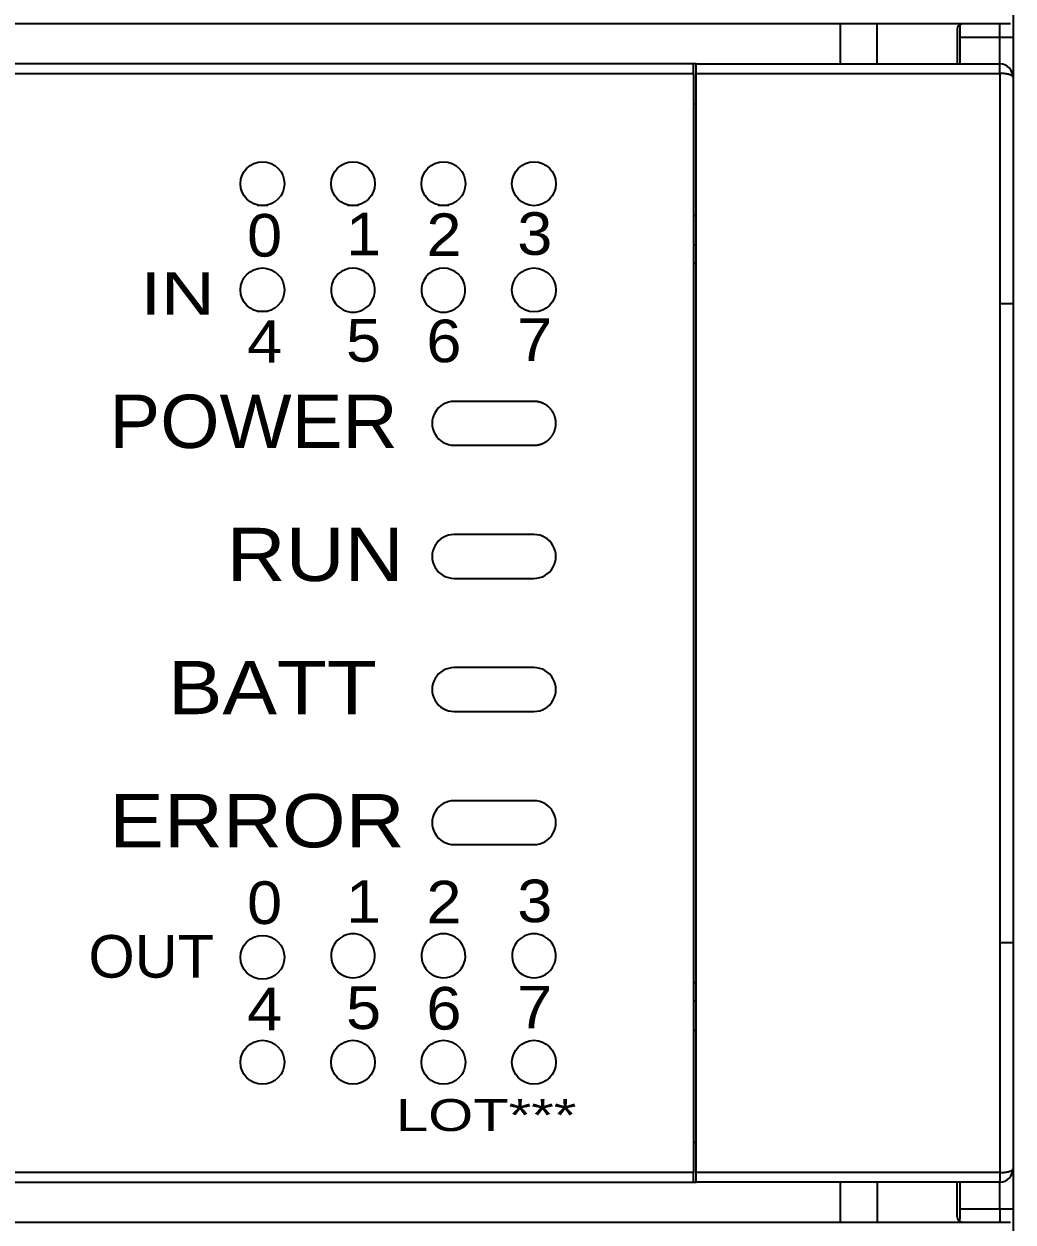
# Model space of a CAD drawing. Header units: millimetres. Extents: x 12275 to 14043, y 11466 to 13479.
# Drawn here: x 13004.71 to 13041.87, y 13054.28 to 13099.29 of the extents above; entities that cross this region are included whole.
import ezdxf

# ---------------------------------------------------------------- set-up
doc = ezdxf.new("R2010")
doc.units = ezdxf.units.MM
doc.styles.get("Standard").update_dxf_attribs({"font": 'arial.ttf'})

msp = doc.modelspace()

# ---------------------------------------------------------------- linework, layer by layer
at = {"color": 0, "linetype": 'Continuous'}
for p, q in [((13041.87053, 13119.78511), (13041.87053, 13098.78511)), ((13041.77053, 13099.28511), (12941.57053, 13099.28511)), ((13035.37053, 13099.28511), (13035.37053, 13097.78511)), ((13036.77053, 13097.78511), (13036.77053, 13099.28511)), ((13039.87053, 13099.24967), (13039.87053, 13098.78511)), ((13041.37053, 13098.78511), (13041.37053, 13099.28511)), ((13039.77053, 13099.08381), (13039.77053, 13097.78511)), ((13039.87053, 13098.78511), (13041.37053, 13098.78511)), ((13039.87053, 13098.78511), (13039.87053, 13097.78511)), ((13041.37053, 13097.78511), (13041.37053, 13098.78511)), ((13041.37053, 13098.78511), (13041.87053, 13098.78511)), ((13041.87053, 13098.78511), (13041.87053, 13097.28511)), ((13029.87053, 13097.78511), (13003.87053, 13097.78511)), ((13003.87053, 13097.42778), (13029.87053, 13097.42778)), ((13029.87053, 13097.42778), (13029.87053, 13097.78511)), ((13029.97053, 13097.78511), (13029.87053, 13097.78511)), ((13029.87053, 13097.42778), (13029.87053, 13088.78511)), ((13029.97053, 13097.78511), (13041.37053, 13097.78511)), ((13029.97053, 13097.42778), (13029.97053, 13097.78511)), ((13029.97053, 13088.78511), (13029.97053, 13097.42778)), ((13041.37053, 13097.42778), (13041.37053, 13097.78511)), ((13041.37053, 13097.42778), (13041.39436, 13097.42762)), ((13041.37053, 13097.42778), (13041.37053, 13088.78511)), ((13041.87053, 13097.28511), (13041.87053, 13088.77982)), ((13029.87053, 13096.28511), (13029.97053, 13096.28511)), ((13013.46851, 13092.48511), (13013.87225, 13092.48511)), ((13016.86851, 13092.48511), (13017.27225, 13092.48511)), ((13020.26851, 13092.48511), (13020.67225, 13092.48511)), ((13029.87053, 13092.08511), (13029.97053, 13092.08511)), ((13029.97053, 13090.96511), (13029.87053, 13090.98511)), ((13029.97053, 13090.28511), (13029.87053, 13090.28511)), ((13013.46851, 13088.49547), (13013.87225, 13088.49547)), ((13029.87053, 13088.78511), (13029.87053, 13064.78511)), ((13029.97053, 13064.78511), (13029.97053, 13088.78511)), ((13041.37053, 13088.78511), (13041.37053, 13064.78511)), ((13041.87053, 13088.77982), (13041.87053, 13064.7904)), ((13023.87053, 13085.11011), (13020.87053, 13085.11011)), ((13020.87053, 13083.46011), (13023.87053, 13083.46011)), ((13023.87053, 13080.11011), (13020.87053, 13080.11011)), ((13020.87053, 13078.46011), (13023.87053, 13078.46011)), ((13023.87053, 13075.11011), (13020.87053, 13075.11011)), ((13020.87053, 13073.46011), (13023.87053, 13073.46011)), ((13023.87053, 13070.11011), (13020.87053, 13070.11011)), ((13020.87053, 13068.46011), (13023.87053, 13068.46011)), ((13029.87053, 13064.78511), (13029.87053, 13056.14243)), ((13029.97053, 13056.14243), (13029.97053, 13064.78511)), ((13041.37053, 13064.78511), (13041.37053, 13056.14243)), ((13041.87053, 13064.7904), (13041.87053, 13056.28511)), ((13029.87053, 13063.28511), (13029.97053, 13063.28511)), ((13029.87053, 13062.58511), (13029.97053, 13062.60511)), ((13029.97053, 13061.48511), (13029.87053, 13061.48511)), ((13029.87053, 13057.28511), (13029.97053, 13057.28511)), ((13029.87053, 13056.14243), (13003.87053, 13056.14243)), ((13029.87053, 13055.78511), (13029.87053, 13056.14243)), ((13041.37053, 13056.14243), (13029.97053, 13056.14243)), ((13029.97053, 13055.78511), (13029.97053, 13056.14243)), ((13041.37053, 13056.14244), (13041.39436, 13056.1426)), ((13041.37053, 13056.14243), (13041.37053, 13055.78511)), ((13041.87053, 13056.28511), (13041.87053, 13054.78511)), ((13003.87053, 13055.78511), (13029.87053, 13055.78511)), ((13029.87053, 13055.78511), (13029.97053, 13055.78511)), ((13041.37053, 13055.78511), (13029.97053, 13055.78511)), ((13035.37053, 13055.78511), (13035.37053, 13054.28511)), ((13036.77053, 13055.78511), (13036.77053, 13054.28511)), ((13039.77053, 13054.4864), (13039.77053, 13055.78511)), ((13039.87053, 13055.78511), (13039.87053, 13054.78511)), ((13041.37053, 13054.78511), (13041.37053, 13055.78511)), ((13039.87053, 13054.78511), (13041.37053, 13054.78511)), ((13039.87053, 13054.78511), (13039.87053, 13054.3851)), ((13041.37053, 13054.78511), (13041.37053, 13054.28511)), ((13041.37053, 13054.78511), (13041.87053, 13054.78511)), ((13041.87053, 13054.78511), (13041.87053, 13041.28511)), ((12941.57053, 13054.28511), (13041.77053, 13054.28511))]:
    msp.add_line(p, q, dxfattribs=at)
for points in [[(13029.9703, 13097.42731), (13030.0603, 13097.42731), (13030.1503, 13097.42731), (13030.2403, 13097.42731), (13030.3293, 13097.42731), (13030.4193, 13097.42731), (13030.5093, 13097.42731), (13030.5993, 13097.42731), (13030.6883, 13097.42731), (13030.7783, 13097.42731), (13030.8683, 13097.42731), (13030.9583, 13097.42731), (13031.0473, 13097.42731), (13031.1373, 13097.42731), (13031.2273, 13097.42731), (13031.3173, 13097.42731), (13031.4063, 13097.42731), (13031.4963, 13097.42731), (13031.5863, 13097.42731), (13031.6763, 13097.42731), (13031.7663, 13097.42731), (13031.8553, 13097.42731), (13031.9453, 13097.42731), (13032.0353, 13097.42731), (13032.1253, 13097.42731), (13032.2143, 13097.42731), (13032.3043, 13097.42731), (13032.3943, 13097.42731), (13032.4843, 13097.42731), (13032.5733, 13097.42731), (13032.6633, 13097.42731), (13032.7533, 13097.42731), (13032.8433, 13097.42731), (13032.9323, 13097.42731), (13033.0223, 13097.42731), (13033.1123, 13097.42731), (13033.2023, 13097.42731), (13033.2913, 13097.42731), (13033.3813, 13097.42731), (13033.4713, 13097.42731), (13033.5613, 13097.42731), (13033.6513, 13097.42731), (13033.7403, 13097.42731), (13033.8303, 13097.42731), (13033.9203, 13097.42731), (13034.0103, 13097.42731), (13034.0993, 13097.42731), (13034.1893, 13097.42731), (13034.2793, 13097.42731), (13034.3693, 13097.42731), (13034.4583, 13097.42731), (13034.5483, 13097.42731), (13034.6383, 13097.42731), (13034.7283, 13097.42731), (13034.8173, 13097.42731), (13034.9073, 13097.42731), (13034.9973, 13097.42731), (13035.0873, 13097.42731), (13035.1773, 13097.42731), (13035.2663, 13097.42731), (13035.3563, 13097.42731), (13035.4463, 13097.42731), (13035.5363, 13097.42731), (13035.6253, 13097.42731), (13035.7153, 13097.42731), (13035.8053, 13097.42731), (13035.8953, 13097.42731), (13035.9843, 13097.42731), (13036.0743, 13097.42731), (13036.1643, 13097.42731), (13036.2543, 13097.42731), (13036.3433, 13097.42731), (13036.4333, 13097.42731), (13036.5233, 13097.42731), (13036.6133, 13097.42731), (13036.7033, 13097.42731), (13036.7923, 13097.42731), (13036.8823, 13097.42731), (13036.9723, 13097.42731), (13037.0623, 13097.42731), (13037.1513, 13097.42731), (13037.2413, 13097.42731), (13037.3313, 13097.42731), (13037.4213, 13097.42731), (13037.5103, 13097.42731), (13037.6003, 13097.42731), (13037.6903, 13097.42731), (13037.7803, 13097.42731), (13037.8693, 13097.42731), (13037.9593, 13097.42731), (13038.0493, 13097.42731), (13038.1393, 13097.42731), (13038.2283, 13097.42731), (13038.3183, 13097.42731), (13038.4083, 13097.42731), (13038.4983, 13097.42731), (13038.5883, 13097.42731), (13038.6773, 13097.42731), (13038.7673, 13097.42731), (13038.8573, 13097.42731), (13038.9473, 13097.42731), (13039.0363, 13097.42731), (13039.1263, 13097.42731), (13039.2163, 13097.42731), (13039.3063, 13097.42731), (13039.3953, 13097.42731), (13039.4853, 13097.42731), (13039.5753, 13097.42731), (13039.6653, 13097.42731), (13039.7543, 13097.42731), (13039.8443, 13097.42731), (13039.9343, 13097.42731), (13040.0243, 13097.42731), (13040.1143, 13097.42731), (13040.2033, 13097.42731), (13040.2933, 13097.42731), (13040.3833, 13097.42731), (13040.4733, 13097.42731), (13040.5623, 13097.42731), (13040.6523, 13097.42731), (13040.7423, 13097.42731), (13040.8323, 13097.42731), (13040.9213, 13097.42731), (13041.0113, 13097.42731), (13041.1013, 13097.42731), (13041.1913, 13097.42731), (13041.2803, 13097.42731), (13041.3703, 13097.42731)], [(13041.3703, 13088.78531), (13041.3773, 13088.78531), (13041.3833, 13088.78531), (13041.3893, 13088.78531), (13041.3953, 13088.78531), (13041.4023, 13088.78531), (13041.4083, 13088.78531), (13041.4143, 13088.78531), (13041.4213, 13088.78531), (13041.4273, 13088.78531), (13041.4333, 13088.78531), (13041.4393, 13088.78531), (13041.4453, 13088.78531), (13041.4513, 13088.78531), (13041.4583, 13088.78531), (13041.4643, 13088.78531), (13041.4703, 13088.78631), (13041.4763, 13088.78631), (13041.4823, 13088.78631), (13041.4883, 13088.78631), (13041.4943, 13088.78631), (13041.5003, 13088.78631), (13041.5063, 13088.78631), (13041.5123, 13088.78631), (13041.5183, 13088.78631), (13041.5243, 13088.78631), (13041.5293, 13088.78631), (13041.5353, 13088.78631), (13041.5413, 13088.78631), (13041.5473, 13088.78631), (13041.5523, 13088.78631), (13041.5583, 13088.78631), (13041.5643, 13088.78631), (13041.5703, 13088.78631), (13041.5753, 13088.78631), (13041.5813, 13088.78631), (13041.5863, 13088.78631), (13041.5923, 13088.78631), (13041.5973, 13088.78631), (13041.6033, 13088.78631), (13041.6083, 13088.78631), (13041.6133, 13088.78631), (13041.6193, 13088.78531), (13041.6243, 13088.78531), (13041.6293, 13088.78531), (13041.6353, 13088.78531), (13041.6403, 13088.78531), (13041.6453, 13088.78531), (13041.6503, 13088.78531), (13041.6553, 13088.78531), (13041.6603, 13088.78531), (13041.6653, 13088.78531), (13041.6703, 13088.78531), (13041.6753, 13088.78531), (13041.6803, 13088.78531), (13041.6843, 13088.78531), (13041.6893, 13088.78531), (13041.6943, 13088.78531), (13041.6993, 13088.78531), (13041.7033, 13088.78531), (13041.7083, 13088.78531), (13041.7123, 13088.78531), (13041.7173, 13088.78531), (13041.7213, 13088.78531), (13041.7253, 13088.78531), (13041.7303, 13088.78531), (13041.7343, 13088.78431), (13041.7383, 13088.78431), (13041.7423, 13088.78431), (13041.7463, 13088.78431), (13041.7503, 13088.78431), (13041.7543, 13088.78431), (13041.7583, 13088.78431), (13041.7623, 13088.78431), (13041.7663, 13088.78431), (13041.7703, 13088.78431), (13041.7743, 13088.78431), (13041.7773, 13088.78431), (13041.7813, 13088.78431), (13041.7843, 13088.78431), (13041.7883, 13088.78431), (13041.7913, 13088.78431), (13041.7953, 13088.78331), (13041.7983, 13088.78331), (13041.8013, 13088.78331), (13041.8043, 13088.78331), (13041.8073, 13088.78331), (13041.8103, 13088.78331), (13041.8133, 13088.78331), (13041.8163, 13088.78331), (13041.8193, 13088.78331), (13041.8223, 13088.78331), (13041.8243, 13088.78331), (13041.8273, 13088.78331), (13041.8293, 13088.78231), (13041.8323, 13088.78231), (13041.8343, 13088.78231), (13041.8373, 13088.78231), (13041.8393, 13088.78231), (13041.8413, 13088.78231), (13041.8453, 13088.78231), (13041.8473, 13088.78231), (13041.8493, 13088.78231), (13041.8513, 13088.78231), (13041.8533, 13088.78231), (13041.8563, 13088.78131), (13041.8593, 13088.78131), (13041.8633, 13088.78131), (13041.8653, 13088.78131), (13041.8673, 13088.78031), (13041.8703, 13088.78031)], [(13023.8703, 13083.46031), (13023.8773, 13083.46031), (13023.8843, 13083.46031), (13023.8913, 13083.46031), (13023.8983, 13083.46031), (13023.9043, 13083.46131), (13023.9113, 13083.46131), (13023.9183, 13083.46131), (13023.9253, 13083.46231), (13023.9313, 13083.46231), (13023.9383, 13083.46331), (13023.9453, 13083.46331), (13023.9523, 13083.46431), (13023.9593, 13083.46531), (13023.9653, 13083.46531), (13023.9723, 13083.46631), (13023.9793, 13083.46731), (13023.9853, 13083.46831), (13023.9923, 13083.46931), (13023.9993, 13083.47031), (13024.0053, 13083.47131), (13024.0123, 13083.47231), (13024.0193, 13083.47331), (13024.0253, 13083.47531), (13024.0323, 13083.47631), (13024.0393, 13083.47731), (13024.0453, 13083.47931), (13024.0523, 13083.48031), (13024.0583, 13083.48231), (13024.0653, 13083.48331), (13024.0723, 13083.48531), (13024.0783, 13083.48631), (13024.0853, 13083.48831), (13024.0913, 13083.49031), (13024.0983, 13083.49231), (13024.1043, 13083.49431), (13024.1103, 13083.49631), (13024.1173, 13083.49831), (13024.1233, 13083.50031), (13024.1303, 13083.50231), (13024.1363, 13083.50431), (13024.1423, 13083.50631), (13024.1493, 13083.50831), (13024.1553, 13083.51131), (13024.1613, 13083.51331), (13024.1683, 13083.51531), (13024.1743, 13083.51831), (13024.1803, 13083.52031), (13024.1873, 13083.52331), (13024.1933, 13083.52531), (13024.1993, 13083.52831), (13024.2053, 13083.53131), (13024.2113, 13083.53431), (13024.2173, 13083.53631), (13024.2233, 13083.53931), (13024.2303, 13083.54231), (13024.2363, 13083.54531), (13024.2423, 13083.54831), (13024.2483, 13083.55131), (13024.2543, 13083.55431), (13024.2603, 13083.55731), (13024.2663, 13083.56131), (13024.2723, 13083.56431), (13024.2773, 13083.56731), (13024.2833, 13083.57131), (13024.2893, 13083.57431), (13024.2953, 13083.57831), (13024.3013, 13083.58131), (13024.3063, 13083.58531), (13024.3123, 13083.58831), (13024.3183, 13083.59231), (13024.3243, 13083.59631), (13024.3293, 13083.59931), (13024.3353, 13083.60331), (13024.3413, 13083.60731), (13024.3463, 13083.61131), (13024.3523, 13083.61531), (13024.3573, 13083.61931), (13024.3633, 13083.62331), (13024.3683, 13083.62731), (13024.3733, 13083.63131), (13024.3793, 13083.63531), (13024.3843, 13083.63931), (13024.3903, 13083.64431), (13024.3953, 13083.64831), (13024.4003, 13083.65231), (13024.4053, 13083.65731), (13024.4103, 13083.66131), (13024.4163, 13083.66631), (13024.4213, 13083.67031), (13024.4263, 13083.67531), (13024.4313, 13083.67931), (13024.4363, 13083.68431), (13024.4413, 13083.68931), (13024.4453, 13083.69331), (13024.4503, 13083.69831), (13024.4553, 13083.70331), (13024.4603, 13083.70831), (13024.4653, 13083.71331), (13024.4693, 13083.71831), (13024.4743, 13083.72231), (13024.4783, 13083.72731), (13024.4833, 13083.73231), (13024.4883, 13083.73731), (13024.4923, 13083.74331), (13024.4963, 13083.74831), (13024.5013, 13083.75331), (13024.5053, 13083.75831), (13024.5093, 13083.76331), (13024.5143, 13083.76831), (13024.5183, 13083.77431), (13024.5223, 13083.77931), (13024.5263, 13083.78431), (13024.5303, 13083.79031), (13024.5343, 13083.79531), (13024.5383, 13083.80131), (13024.5423, 13083.80631), (13024.5463, 13083.81231), (13024.5503, 13083.81731), (13024.5543, 13083.82331), (13024.5573, 13083.82831), (13024.5613, 13083.83431), (13024.5653, 13083.84031), (13024.5683, 13083.84531), (13024.5723, 13083.85131), (13024.5753, 13083.85731), (13024.5793, 13083.86231), (13024.5823, 13083.86831), (13024.5863, 13083.87431), (13024.5893, 13083.88031), (13024.5923, 13083.88631), (13024.5963, 13083.89231), (13024.5993, 13083.89831), (13024.6023, 13083.90431), (13024.6053, 13083.91031), (13024.6083, 13083.91631), (13024.6113, 13083.92231), (13024.6143, 13083.92831), (13024.6173, 13083.93431), (13024.6203, 13083.94031), (13024.6233, 13083.94631), (13024.6253, 13083.95231), (13024.6283, 13083.95831), (13024.6313, 13083.96531), (13024.6333, 13083.97131), (13024.6363, 13083.97731), (13024.6383, 13083.98331), (13024.6413, 13083.99031), (13024.6433, 13083.99631), (13024.6453, 13084.00231), (13024.6483, 13084.00931), (13024.6503, 13084.01531), (13024.6523, 13084.02231), (13024.6543, 13084.02831), (13024.6563, 13084.03531), (13024.6583, 13084.04131), (13024.6603, 13084.04831), (13024.6623, 13084.05431), (13024.6643, 13084.06131), (13024.6663, 13084.06731), (13024.6683, 13084.07431), (13024.6703, 13084.08031), (13024.6713, 13084.08731), (13024.6733, 13084.09431), (13024.6743, 13084.10031), (13024.6763, 13084.10731), (13024.6773, 13084.11431), (13024.6793, 13084.12031), (13024.6803, 13084.12731), (13024.6813, 13084.13431), (13024.6823, 13084.14031), (13024.6843, 13084.14731), (13024.6853, 13084.15431), (13024.6863, 13084.16031), (13024.6873, 13084.16731), (13024.6883, 13084.17431), (13024.6893, 13084.18131), (13024.6893, 13084.18731), (13024.6903, 13084.19431), (13024.6913, 13084.20131), (13024.6923, 13084.20831), (13024.6923, 13084.21431), (13024.6933, 13084.22131), (13024.6933, 13084.22831), (13024.6943, 13084.23531), (13024.6943, 13084.24131), (13024.6943, 13084.24831), (13024.6953, 13084.25531), (13024.6953, 13084.26231), (13024.6953, 13084.26831), (13024.6953, 13084.27531), (13024.6953, 13084.28231), (13024.6953, 13084.28931), (13024.6953, 13084.29531), (13024.6953, 13084.30231), (13024.6953, 13084.30931), (13024.6953, 13084.31631), (13024.6943, 13084.32231), (13024.6943, 13084.32931), (13024.6943, 13084.33631), (13024.6933, 13084.34331), (13024.6933, 13084.34931), (13024.6923, 13084.35631), (13024.6923, 13084.36331), (13024.6913, 13084.36931), (13024.6903, 13084.37631), (13024.6893, 13084.38331), (13024.6893, 13084.39031), (13024.6883, 13084.39631), (13024.6873, 13084.40331), (13024.6863, 13084.41031), (13024.6853, 13084.41631), (13024.6843, 13084.42331), (13024.6823, 13084.43031), (13024.6813, 13084.43631), (13024.6803, 13084.44331), (13024.6793, 13084.45031), (13024.6773, 13084.45631), (13024.6763, 13084.46331), (13024.6743, 13084.46931), (13024.6733, 13084.47631), (13024.6713, 13084.48331), (13024.6703, 13084.48931), (13024.6683, 13084.49631), (13024.6663, 13084.50231), (13024.6643, 13084.50931), (13024.6623, 13084.51531), (13024.6603, 13084.52231), (13024.6583, 13084.52831), (13024.6563, 13084.53531), (13024.6543, 13084.54131), (13024.6523, 13084.54831), (13024.6503, 13084.55431), (13024.6483, 13084.56131), (13024.6453, 13084.56731), (13024.6433, 13084.57331), (13024.6413, 13084.58031), (13024.6383, 13084.58631), (13024.6363, 13084.59231), (13024.6333, 13084.59931), (13024.6313, 13084.60531), (13024.6283, 13084.61131), (13024.6253, 13084.61831), (13024.6223, 13084.62431), (13024.6203, 13084.63031), (13024.6173, 13084.63631), (13024.6143, 13084.64231), (13024.6113, 13084.64831), (13024.6083, 13084.65531), (13024.6053, 13084.66131), (13024.6023, 13084.66731), (13024.5983, 13084.67331), (13024.5953, 13084.67931), (13024.5923, 13084.68531), (13024.5893, 13084.69031), (13024.5853, 13084.69631), (13024.5823, 13084.70231), (13024.5783, 13084.70831), (13024.5753, 13084.71431), (13024.5713, 13084.72031), (13024.5683, 13084.72531), (13024.5643, 13084.73131), (13024.5613, 13084.73731), (13024.5573, 13084.74231), (13024.5533, 13084.74831), (13024.5493, 13084.75331), (13024.5453, 13084.75931), (13024.5413, 13084.76431), (13024.5383, 13084.77031), (13024.5343, 13084.77531), (13024.5303, 13084.78131), (13024.5253, 13084.78631), (13024.5213, 13084.79131), (13024.5173, 13084.79731), (13024.5133, 13084.80231), (13024.5093, 13084.80731), (13024.5043, 13084.81231), (13024.5003, 13084.81831), (13024.4963, 13084.82331), (13024.4913, 13084.82831), (13024.4873, 13084.83331), (13024.4823, 13084.83831), (13024.4783, 13084.84331), (13024.4733, 13084.84831), (13024.4693, 13084.85331), (13024.4643, 13084.85831), (13024.4593, 13084.86231), (13024.4553, 13084.86731), (13024.4503, 13084.87231), (13024.4453, 13084.87731), (13024.4403, 13084.88131), (13024.4353, 13084.88631), (13024.4303, 13084.89131), (13024.4253, 13084.89531), (13024.4203, 13084.90031), (13024.4153, 13084.90431), (13024.4103, 13084.90931), (13024.4053, 13084.91331), (13024.4003, 13084.91731), (13024.3953, 13084.92231), (13024.3893, 13084.92631), (13024.3843, 13084.93031), (13024.3793, 13084.93431), (13024.3743, 13084.93831), (13024.3683, 13084.94331), (13024.3633, 13084.94731), (13024.3573, 13084.95131), (13024.3523, 13084.95531), (13024.3463, 13084.95931), (13024.3413, 13084.96231), (13024.3353, 13084.96631), (13024.3303, 13084.97031), (13024.3243, 13084.97431), (13024.3183, 13084.97831), (13024.3123, 13084.98131), (13024.3073, 13084.98531), (13024.3013, 13084.98831), (13024.2953, 13084.99231), (13024.2893, 13084.99531), (13024.2833, 13084.99931), (13024.2773, 13085.00231), (13024.2713, 13085.00631), (13024.2653, 13085.00931), (13024.2593, 13085.01231), (13024.2533, 13085.01531), (13024.2473, 13085.01931), (13024.2413, 13085.02231), (13024.2353, 13085.02531), (13024.2293, 13085.02831), (13024.2233, 13085.03131), (13024.2173, 13085.03331), (13024.2113, 13085.03631), (13024.2043, 13085.03931), (13024.1983, 13085.04231), (13024.1923, 13085.04431), (13024.1863, 13085.04731), (13024.1803, 13085.05031), (13024.1733, 13085.05231), (13024.1673, 13085.05531), (13024.1613, 13085.05731), (13024.1543, 13085.05931), (13024.1483, 13085.06231), (13024.1423, 13085.06431), (13024.1353, 13085.06631), (13024.1293, 13085.06831), (13024.1223, 13085.07031), (13024.1163, 13085.07231), (13024.1093, 13085.07431), (13024.1033, 13085.07631), (13024.0973, 13085.07831), (13024.0903, 13085.08031), (13024.0843, 13085.08231), (13024.0773, 13085.08331), (13024.0703, 13085.08531), (13024.0643, 13085.08731), (13024.0573, 13085.08831), (13024.0513, 13085.09031), (13024.0443, 13085.09131), (13024.0383, 13085.09331), (13024.0313, 13085.09431), (13024.0243, 13085.09531), (13024.0183, 13085.09631), (13024.0113, 13085.09831), (13024.0053, 13085.09931), (13023.9983, 13085.10031), (13023.9913, 13085.10131), (13023.9853, 13085.10231), (13023.9783, 13085.10331), (13023.9713, 13085.10431), (13023.9653, 13085.10431), (13023.9583, 13085.10531), (13023.9513, 13085.10631), (13023.9443, 13085.10631), (13023.9383, 13085.10731), (13023.9313, 13085.10831), (13023.9243, 13085.10831), (13023.9173, 13085.10831), (13023.9113, 13085.10931), (13023.9043, 13085.10931), (13023.8973, 13085.10931), (13023.8913, 13085.11031), (13023.8843, 13085.11031), (13023.8773, 13085.11031), (13023.8703, 13085.11031)], [(13041.3703, 13064.78531), (13041.3773, 13064.78531), (13041.3833, 13064.78531), (13041.3893, 13064.78531), (13041.3953, 13064.78531), (13041.4023, 13064.78531), (13041.4083, 13064.78431), (13041.4143, 13064.78431), (13041.4213, 13064.78431), (13041.4273, 13064.78431), (13041.4333, 13064.78431), (13041.4393, 13064.78431), (13041.4453, 13064.78431), (13041.4513, 13064.78431), (13041.4583, 13064.78431), (13041.4643, 13064.78431), (13041.4703, 13064.78431), (13041.4763, 13064.78431), (13041.4823, 13064.78431), (13041.4883, 13064.78431), (13041.4943, 13064.78431), (13041.5003, 13064.78431), (13041.5063, 13064.78431), (13041.5123, 13064.78431), (13041.5183, 13064.78431), (13041.5243, 13064.78431), (13041.5293, 13064.78431), (13041.5353, 13064.78431), (13041.5413, 13064.78431), (13041.5473, 13064.78431), (13041.5523, 13064.78431), (13041.5583, 13064.78431), (13041.5643, 13064.78431), (13041.5703, 13064.78431), (13041.5753, 13064.78431), (13041.5813, 13064.78431), (13041.5863, 13064.78431), (13041.5923, 13064.78431), (13041.5973, 13064.78431), (13041.6033, 13064.78431), (13041.6083, 13064.78431), (13041.6133, 13064.78431), (13041.6193, 13064.78431), (13041.6243, 13064.78431), (13041.6293, 13064.78431), (13041.6353, 13064.78431), (13041.6403, 13064.78431), (13041.6453, 13064.78431), (13041.6503, 13064.78431), (13041.6553, 13064.78431), (13041.6603, 13064.78431), (13041.6653, 13064.78431), (13041.6703, 13064.78431), (13041.6753, 13064.78431), (13041.6803, 13064.78531), (13041.6843, 13064.78531), (13041.6893, 13064.78531), (13041.6943, 13064.78531), (13041.6993, 13064.78531), (13041.7033, 13064.78531), (13041.7083, 13064.78531), (13041.7123, 13064.78531), (13041.7173, 13064.78531), (13041.7213, 13064.78531), (13041.7253, 13064.78531), (13041.7303, 13064.78531), (13041.7343, 13064.78531), (13041.7383, 13064.78531), (13041.7423, 13064.78531), (13041.7463, 13064.78531), (13041.7503, 13064.78531), (13041.7543, 13064.78531), (13041.7583, 13064.78531), (13041.7623, 13064.78631), (13041.7663, 13064.78631), (13041.7703, 13064.78631), (13041.7743, 13064.78631), (13041.7773, 13064.78631), (13041.7813, 13064.78631), (13041.7843, 13064.78631), (13041.7883, 13064.78631), (13041.7913, 13064.78631), (13041.7953, 13064.78631), (13041.7983, 13064.78631), (13041.8013, 13064.78631), (13041.8043, 13064.78631), (13041.8073, 13064.78631), (13041.8103, 13064.78731), (13041.8133, 13064.78731), (13041.8163, 13064.78731), (13041.8193, 13064.78731), (13041.8223, 13064.78731), (13041.8243, 13064.78731), (13041.8273, 13064.78731), (13041.8293, 13064.78731), (13041.8323, 13064.78731), (13041.8343, 13064.78731), (13041.8373, 13064.78731), (13041.8393, 13064.78731), (13041.8413, 13064.78831), (13041.8453, 13064.78831), (13041.8473, 13064.78831), (13041.8493, 13064.78831), (13041.8513, 13064.78831), (13041.8533, 13064.78831), (13041.8563, 13064.78831), (13041.8593, 13064.78831), (13041.8633, 13064.78931), (13041.8653, 13064.78931), (13041.8683, 13064.78931), (13041.8703, 13064.79031)]]:
    msp.add_lwpolyline(points, dxfattribs=at)
for centre in [(13013.67053, 13093.28511), (13017.07053, 13093.28511), (13020.47053, 13093.28511), (13023.87053, 13093.28511), (13013.67053, 13089.29547), (13023.87053, 13089.29547), (13013.67053, 13064.22845), (13013.67053, 13060.28511), (13017.07053, 13060.28511), (13020.47053, 13060.28511), (13023.87053, 13060.28511)]:
    msp.add_circle(centre, 0.825, dxfattribs=at)
for centre, radius, start, end in [((13039.97053, 13099.08511), 0.2, 90, 180), ((13041.37053, 13097.28511), 0.5, 0, 90), ((13041.37223, 13095.77614), 1.65163, 88.394622, 89.232238), ((13041.36977, 13095.67068), 1.75711, 87.611997, 88.410727), ((13041.368, 13095.64049), 1.78735, 86.801988, 87.595695), ((13041.37076, 13095.72539), 1.70243, 85.896984, 86.735058), ((13041.37532, 13095.78462), 1.64303, 85.037591, 85.907932), ((13041.37798, 13095.84443), 1.58321, 84.044514, 84.946185), ((13041.38442, 13095.91165), 1.51569, 83.086949, 84.023177), ((13041.39391, 13095.99972), 1.42712, 82.055273, 83.039594), ((13041.40496, 13096.08905), 1.33711, 80.959875, 81.995013), ((13041.41874, 13096.18787), 1.23737, 79.774665, 80.871033), ((13041.43537, 13096.2878), 1.13607, 78.540257, 79.705548), ((13041.45466, 13096.39193), 1.03018, 77.194429, 78.441098), ((13041.47682, 13096.49645), 0.92335, 75.754454, 77.097579), ((13041.50074, 13096.59999), 0.81711, 74.138045, 75.593778), ((13041.52745, 13096.69764), 0.71588, 72.471201, 74.058355), ((13041.55341, 13096.78859), 0.62134, 70.49672, 72.228057), ((13041.58358, 13096.87936), 0.52571, 68.360406, 70.293026), ((13041.61492, 13096.96442), 0.4351, 65.881189, 68.066238), ((13041.64218, 13097.02731), 0.36656, 63.338677, 65.753766), ((13041.66225, 13097.07222), 0.31742, 60.367871, 62.937945), ((13041.6986, 13097.14262), 0.23828, 56.421932, 59.594921), ((13041.73861, 13097.20708), 0.16247, 51.315202, 55.604651), ((13041.74724, 13097.21288), 0.15257, 48.436182, 52.483693), ((13041.66962, 13097.12592), 0.26914, 46.388946, 48.3537), ((13041.78865, 13097.2665), 0.08593, 32.641238, 39.181473), ((13041.81704, 13097.28714), 0.05093, 15.559455, 30.320256), ((13041.7745, 13097.26645), 0.09784, 10.999737, 20.552942), ((13017.07053, 13089.28511), 0.825, 322.6948, 217.3052), ((13020.47053, 13089.28511), 0.825, 322.6948, 217.3052), ((13017.07053, 13089.28511), 0.825, 217.3052, 270), ((13017.07053, 13089.28511), 0.825, 270, 322.6948), ((13020.47053, 13089.28511), 0.825, 217.3052, 270), ((13020.47053, 13089.28511), 0.825, 270, 322.6948), ((13020.87053, 13084.28511), 0.825, 89.999985, 270), ((13020.87053, 13079.28511), 0.825, 89.999985, 270), ((13023.87053, 13079.28511), 0.825, 270, 90.00002), ((13020.87053, 13074.28511), 0.825, 89.999985, 270), ((13023.87053, 13074.28511), 0.825, 270, 90.00002), ((13020.87053, 13069.28511), 0.825, 89.999985, 270), ((13023.87053, 13069.28511), 0.825, 270, 90.00002), ((13017.07053, 13064.28511), 0.825, 37.305201, 142.6948), ((13020.47053, 13064.28511), 0.825, 37.305201, 142.6948), ((13023.87053, 13064.28511), 0.825, 37.305201, 142.6948), ((13017.07053, 13064.28511), 0.825, 142.6948, 270), ((13017.07053, 13064.28511), 0.825, 270, 37.3052), ((13020.47053, 13064.28511), 0.825, 142.6948, 270), ((13020.47053, 13064.28511), 0.825, 270, 37.3052), ((13023.87053, 13064.28511), 0.825, 142.6948, 270), ((13023.87053, 13064.28511), 0.825, 270, 37.3052), ((13041.37053, 13056.28511), 0.5, 270, 0), ((13041.37223, 13057.79399), 1.65154, 270.767739, 271.6054), ((13041.36977, 13057.89944), 1.75702, 271.589251, 272.388025), ((13041.36801, 13057.92962), 1.78725, 272.404283, 273.198034), ((13041.37076, 13057.84473), 1.70234, 273.26492, 274.103039), ((13041.37533, 13057.78551), 1.64294, 274.092044, 274.962432), ((13041.37799, 13057.7257), 1.58312, 275.05379, 275.955511), ((13041.38504, 13057.65848), 1.51554, 275.953808, 276.890088), ((13041.39334, 13057.57042), 1.42712, 276.98355, 277.967925), ((13041.40497, 13057.48109), 1.33704, 278.004958, 279.040154), ((13041.41875, 13057.38228), 1.2373, 279.128936, 280.225365), ((13041.43538, 13057.28236), 1.136, 280.29442, 281.459775), ((13041.45467, 13057.17823), 1.03013, 281.558868, 282.805606), ((13041.47683, 13057.07371), 0.9233, 282.902384, 284.245583), ((13041.50075, 13056.97018), 0.81707, 284.406183, 285.861994), ((13041.52746, 13056.87254), 0.71584, 285.941603, 287.528841), ((13041.55342, 13056.78159), 0.6213, 287.771897, 289.503325), ((13041.58359, 13056.69083), 0.52569, 289.706924, 291.639644), ((13041.61493, 13056.60578), 0.43507, 291.933708, 294.118866), ((13041.64219, 13056.54289), 0.36654, 294.246177, 296.66138), ((13041.66226, 13056.49799), 0.31741, 297.061997, 299.632187), ((13041.69861, 13056.42758), 0.23827, 300.405013, 303.578135), ((13041.73861, 13056.36313), 0.16246, 304.39527, 308.684877), ((13041.74724, 13056.35733), 0.15257, 307.516246, 311.563879), ((13041.66962, 13056.44429), 0.26913, 311.646275, 313.611079), ((13041.78865, 13056.30372), 0.08593, 320.818463, 327.358826), ((13041.81704, 13056.28308), 0.05093, 329.679757, 344.440531), ((13041.77449, 13056.30377), 0.09784, 339.447181, 349.00014), ((13039.97053, 13054.48511), 0.2, 180, 270)]:
    msp.add_arc(centre, radius, start, end, dxfattribs=at)

# ---------------------------------------------------------------- texts
for s, height, width, p in [('0', 1.6, 1.06, (13013.09151, 13090.54752)), ('1', 1.6, 1.06, (13016.8108, 13090.59126)), ('2', 1.6, 1.06, (13019.82998, 13090.56939)), ('3', 1.6, 1.06, (13023.24297, 13090.61312)), ('IN', 1.6, 1.25, (13009.08366, 13088.36011)), ('4', 1.6, 1.06, (13013.09151, 13086.55788)), ('5', 1.6, 1.06, (13016.8108, 13086.60162)), ('6', 1.6, 1.06, (13019.82998, 13086.57975)), ('7', 1.6, 1.06, (13023.24297, 13086.62348)), ('POWER', 2, 1.026667, (13007.91494, 13083.36028)), ('RUN', 2, 1.1, (13012.31961, 13078.36028)), ('BATT', 2, 1.1, (13010.11664, 13073.36028)), ('ERROR', 2, 1.1, (13007.91494, 13068.36028)), ('0', 1.6, 1.06, (13013.09151, 13065.4805)), ('1', 1.6, 1.06, (13016.8108, 13065.52424)), ('2', 1.6, 1.06, (13019.82998, 13065.50237)), ('3', 1.6, 1.06, (13023.24297, 13065.5461)), ('OUT', 1.6, 1, (13007.13228, 13063.46399)), ('7', 1.6, 1.06, (13023.24297, 13061.55646)), ('4', 1.6, 1.06, (13013.09151, 13061.49086)), ('5', 1.6, 1.06, (13016.8108, 13061.5346)), ('6', 1.6, 1.06, (13019.82998, 13061.51273))]:
    msp.add_text(s, height=height, dxfattribs=dict(at, width=width)).set_placement(p)
at = {"color": 0, "linetype": 'Continuous', "insert": (13018.68305, 13057.68567), "char_height": 1.2, "width": 17.6800002, "attachment_point": 7}
msp.add_mtext('\\W1.3;LOT***', dxfattribs=at)

doc.saveas('drawing.dxf')
